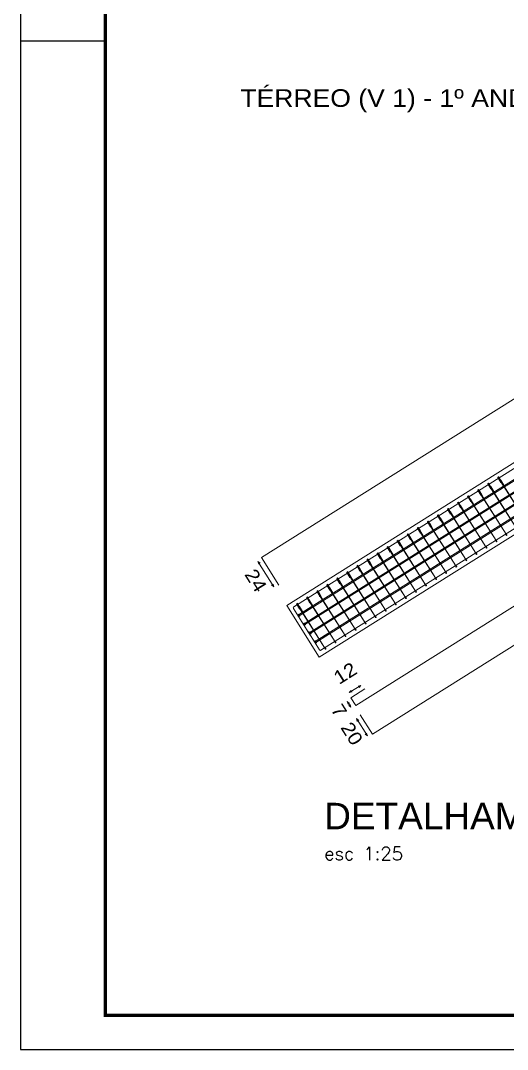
# Model space of a CAD drawing. Header units: millimetres. Extents: x 99 to 638, y -146 to 19.
# Drawn here: x 554.18 to 568.53, y -145.74 to -115.45 of the extents above; entities that cross this region are included whole.
import ezdxf
from ezdxf.enums import TextEntityAlignment as Align

# ---------------------------------------------------------------- set-up
doc = ezdxf.new("R2010")
doc.units = ezdxf.units.MM
for name, color, linetype, lineweight in [('ARM_DENTRO_VIGA', 4, 'Continuous', 15), ('ARM_LONGITUDINAL_Ø10', 33, 'Continuous', 9), ('ARM_LONGITUDINAL_Ø6_3', 31, 'Continuous', 9), ('ARM_LONGITUDINAL_Ø8', 32, 'Continuous', 9), ('COT_ARM', 3, 'Continuous', 0), ('SEC_DIM_VIGA', 3, 'Continuous', 0), ('TEXTO_REF_NOME', 3, 'Continuous', 0)]:
    doc.layers.add(name, color=color, linetype=linetype, lineweight=lineweight)
doc.layers.add('ARQ-FOLHA', color=7, linetype='Continuous')
doc.layers.add('ARQ-TEXTO4', color=1, linetype='Continuous')
doc.styles.add('CYPETXT', font='arial.ttf', dxfattribs={"height": 0.2})
doc.styles.add('ROMANS', font='romans.shx')

# ---------------------------------------------------------------- blocks, each defined once
blk = doc.blocks.new('FOLHA A1')
at = {"layer": 'ARQ-FOLHA'}
for p, q in [((0, 0), (0, -594)), ((0, -297), (25, -297)), ((0, -594), (841, -594))]:
    blk.add_line(p, q, dxfattribs=at)
at = {"layer": 'ARQ-FOLHA', "const_width": 1}
blk.add_lwpolyline([(25, -10), (25, -584), (831, -584), (831, -10), (25, -10)], dxfattribs=at)

msp = doc.modelspace()

# ---------------------------------------------------------------- hatches: boundary and pattern name
at = {"layer": 'ARM_DENTRO_VIGA'}
h = msp.add_hatch(color=256, dxfattribs=at)
edge = h.paths.add_edge_path()
edge.add_arc((568.332, -129.0508), 0.0032, 0, 360)
h = msp.add_hatch(color=256, dxfattribs=at)
edge = h.paths.add_edge_path()
edge.add_arc((568.0356, -129.2369), 0.0032, 0, 360)
h = msp.add_hatch(color=256, dxfattribs=at)
edge = h.paths.add_edge_path()
edge.add_arc((568.1212, -129.3161), 0.0032, 0, 360)
h = msp.add_hatch(color=256, dxfattribs=at)
edge = h.paths.add_edge_path()
edge.add_arc((568.4176, -129.13), 0.0032, 0, 360)
h = msp.add_hatch(color=256, dxfattribs=at)
edge = h.paths.add_edge_path()
edge.add_arc((567.4427, -129.609), 0.0032, 0, 360)
h = msp.add_hatch(color=256, dxfattribs=at)
edge = h.paths.add_edge_path()
edge.add_arc((567.7392, -129.4229), 0.0032, 0, 360)
h = msp.add_hatch(color=256, dxfattribs=at)
edge = h.paths.add_edge_path()
edge.add_arc((567.8247, -129.5022), 0.0032, 0, 360)
h = msp.add_hatch(color=256, dxfattribs=at)
edge = h.paths.add_edge_path()
edge.add_arc((567.1463, -129.795), 0.0032, 0, 360)
h = msp.add_hatch(color=256, dxfattribs=at)
edge = h.paths.add_edge_path()
edge.add_arc((567.2318, -129.8743), 0.0032, 0, 360)
h = msp.add_hatch(color=256, dxfattribs=at)
edge = h.paths.add_edge_path()
edge.add_arc((567.5283, -129.6882), 0.0032, 0, 360)
h = msp.add_hatch(color=256, dxfattribs=at)
edge = h.paths.add_edge_path()
edge.add_arc((566.5534, -130.1672), 0.0032, 0, 360)
h = msp.add_hatch(color=256, dxfattribs=at)
edge = h.paths.add_edge_path()
edge.add_arc((566.6389, -130.2464), 0.0032, 0, 360)
h = msp.add_hatch(color=256, dxfattribs=at)
edge = h.paths.add_edge_path()
edge.add_arc((566.8498, -129.9811), 0.0032, 0, 360)
h = msp.add_hatch(color=256, dxfattribs=at)
edge = h.paths.add_edge_path()
edge.add_arc((566.9354, -130.0604), 0.0032, 0, 360)
h = msp.add_hatch(color=256, dxfattribs=at)
edge = h.paths.add_edge_path()
edge.add_arc((565.9605, -130.5393), 0.0032, 0, 360)
h = msp.add_hatch(color=256, dxfattribs=at)
edge = h.paths.add_edge_path()
edge.add_arc((566.2569, -130.3532), 0.0032, 0, 360)
h = msp.add_hatch(color=256, dxfattribs=at)
edge = h.paths.add_edge_path()
edge.add_arc((566.3425, -130.4325), 0.0032, 0, 360)
h = msp.add_hatch(color=256, dxfattribs=at)
edge = h.paths.add_edge_path()
edge.add_arc((565.6641, -130.7254), 0.0032, 0, 360)
h = msp.add_hatch(color=256, dxfattribs=at)
edge = h.paths.add_edge_path()
edge.add_arc((565.7496, -130.8046), 0.0032, 0, 360)
h = msp.add_hatch(color=256, dxfattribs=at)
edge = h.paths.add_edge_path()
edge.add_arc((566.0461, -130.6185), 0.0032, 0, 360)
h = msp.add_hatch(color=256, dxfattribs=at)
edge = h.paths.add_edge_path()
edge.add_arc((565.0712, -131.0975), 0.0032, 0, 360)
h = msp.add_hatch(color=256, dxfattribs=at)
edge = h.paths.add_edge_path()
edge.add_arc((565.3676, -130.9114), 0.0032, 0, 360)
h = msp.add_hatch(color=256, dxfattribs=at)
edge = h.paths.add_edge_path()
edge.add_arc((565.4532, -130.9907), 0.0032, 0, 360)
h = msp.add_hatch(color=256, dxfattribs=at)
edge = h.paths.add_edge_path()
edge.add_arc((564.4783, -131.4696), 0.0032, 0, 360)
h = msp.add_hatch(color=256, dxfattribs=at)
edge = h.paths.add_edge_path()
edge.add_arc((564.7747, -131.2836), 0.0032, 0, 360)
h = msp.add_hatch(color=256, dxfattribs=at)
edge = h.paths.add_edge_path()
edge.add_arc((564.8603, -131.3628), 0.0032, 0, 360)
h = msp.add_hatch(color=256, dxfattribs=at)
edge = h.paths.add_edge_path()
edge.add_arc((565.1567, -131.1767), 0.0032, 0, 360)
h = msp.add_hatch(color=256, dxfattribs=at)
edge = h.paths.add_edge_path()
edge.add_arc((564.1818, -131.6557), 0.0032, 0, 360)
h = msp.add_hatch(color=256, dxfattribs=at)
edge = h.paths.add_edge_path()
edge.add_arc((564.2674, -131.7349), 0.0032, 0, 360)
h = msp.add_hatch(color=256, dxfattribs=at)
edge = h.paths.add_edge_path()
edge.add_arc((564.5638, -131.5489), 0.0032, 0, 360)
h = msp.add_hatch(color=256, dxfattribs=at)
edge = h.paths.add_edge_path()
edge.add_arc((563.589, -132.0278), 0.0032, 0, 360)
h = msp.add_hatch(color=256, dxfattribs=at)
edge = h.paths.add_edge_path()
edge.add_arc((563.8854, -131.8418), 0.0032, 0, 360)
h = msp.add_hatch(color=256, dxfattribs=at)
edge = h.paths.add_edge_path()
edge.add_arc((563.971, -131.921), 0.0032, 0, 360)
h = msp.add_hatch(color=256, dxfattribs=at)
edge = h.paths.add_edge_path()
edge.add_arc((563.2925, -132.2139), 0.0032, 0, 360)
h = msp.add_hatch(color=256, dxfattribs=at)
edge = h.paths.add_edge_path()
edge.add_arc((563.3781, -132.2931), 0.0032, 0, 360)
h = msp.add_hatch(color=256, dxfattribs=at)
edge = h.paths.add_edge_path()
edge.add_arc((563.6745, -132.1071), 0.0032, 0, 360)
h = msp.add_hatch(color=256, dxfattribs=at)
edge = h.paths.add_edge_path()
edge.add_arc((562.6996, -132.586), 0.0032, 0, 360)
h = msp.add_hatch(color=256, dxfattribs=at)
edge = h.paths.add_edge_path()
edge.add_arc((562.7852, -132.6653), 0.0032, 0, 360)
h = msp.add_hatch(color=256, dxfattribs=at)
edge = h.paths.add_edge_path()
edge.add_arc((562.7894, -132.686), 0.0032, 0, 360)
h = msp.add_hatch(color=256, dxfattribs=at)
edge = h.paths.add_edge_path()
edge.add_arc((562.9961, -132.4), 0.0032, 0, 360)
h = msp.add_hatch(color=256, dxfattribs=at)
edge = h.paths.add_edge_path()
edge.add_arc((563.0816, -132.4792), 0.0032, 0, 360)
h = msp.add_hatch(color=256, dxfattribs=at)
edge = h.paths.add_edge_path()
edge.add_arc((562.4032, -132.7721), 0.0032, 0, 360)
h = msp.add_hatch(color=256, dxfattribs=at)
edge = h.paths.add_edge_path()
edge.add_arc((562.4887, -132.8513), 0.0032, 0, 360)
h = msp.add_hatch(color=256, dxfattribs=at)
edge = h.paths.add_edge_path()
edge.add_arc((562.8064, -132.7131), 0.0032, 0, 360)
h = msp.add_hatch(color=256, dxfattribs=at)
edge = h.paths.add_edge_path()
edge.add_arc((562.9527, -132.9462), 0.0032, 0, 360)
h = msp.add_hatch(color=256, dxfattribs=at)
edge = h.paths.add_edge_path()
edge.add_arc((562.9697, -132.9733), 0.0032, 0, 360)
h = msp.add_hatch(color=256, dxfattribs=at)
edge = h.paths.add_edge_path()
edge.add_arc((563.116, -133.2064), 0.0032, 0, 360)
h = msp.add_hatch(color=256, dxfattribs=at)
edge = h.paths.add_edge_path()
edge.add_arc((563.1331, -133.2335), 0.0032, 0, 360)
h = msp.add_hatch(color=256, dxfattribs=at)
edge = h.paths.add_edge_path()
edge.add_arc((562.6436, -133.4288), 0.0032, 0, 360)
h = msp.add_hatch(color=256, dxfattribs=at)
edge = h.paths.add_edge_path()
edge.add_arc((562.7129, -133.5392), 0.0032, 0, 360)
h = msp.add_hatch(color=256, dxfattribs=at)
edge = h.paths.add_edge_path()
edge.add_arc((563.2794, -133.4665), 0.0032, 0, 360)
h = msp.add_hatch(color=256, dxfattribs=at)
edge = h.paths.add_edge_path()
edge.add_arc((563.2964, -133.4937), 0.0032, 0, 360)

# ---------------------------------------------------------------- linework, layer by layer
for centre, radius in [((568.332, -129.0508), 0.0032), ((568.0356, -129.2369), 0.0032), ((568.1212, -129.3161), 0.0032), ((568.4176, -129.13), 0.0032), ((567.4427, -129.609), 0.0032), ((567.7392, -129.4229), 0.0032), ((567.8247, -129.5022), 0.0032), ((567.1463, -129.795), 0.0032), ((567.2318, -129.8743), 0.0032), ((567.5283, -129.6882), 0.0032), ((566.5534, -130.1672), 0.0032), ((566.6389, -130.2464), 0.0032), ((566.8498, -129.9811), 0.0032), ((566.9354, -130.0604), 0.0032), ((565.9605, -130.5393), 0.0032), ((566.2569, -130.3532), 0.0032), ((566.3425, -130.4325), 0.0032), ((565.6641, -130.7254), 0.0032), ((565.7496, -130.8046), 0.0032), ((566.0461, -130.6185), 0.0032), ((568.2039, -130.7801), 0.0126), ((568.5003, -130.5941), 0.0126), ((565.0712, -131.0975), 0.0032), ((565.3676, -130.9114), 0.0032), ((565.4532, -130.9907), 0.0032), ((567.611, -131.1522), 0.0126), ((567.9075, -130.9662), 0.0126), ((564.4783, -131.4696), 0.0032), ((564.7747, -131.2836), 0.0032), ((564.8603, -131.3628), 0.0032), ((565.1567, -131.1767), 0.0032), ((567.3146, -131.3383), 0.0126), ((564.1818, -131.6557), 0.0032), ((564.2674, -131.7349), 0.0032), ((564.5638, -131.5489), 0.0032), ((566.7217, -131.7104), 0.0126), ((567.0181, -131.5244), 0.0126), ((563.589, -132.0278), 0.0032), ((563.8854, -131.8418), 0.0032), ((563.971, -131.921), 0.0032), ((566.1288, -132.0826), 0.0126), ((566.4252, -131.8965), 0.0126), ((563.2925, -132.2139), 0.0032), ((563.3781, -132.2931), 0.0032), ((563.6745, -132.1071), 0.0032), ((565.8324, -132.2686), 0.0126), ((562.6996, -132.586), 0.0032), ((562.7852, -132.6653), 0.0032), ((562.7894, -132.686), 0.0032), ((562.9961, -132.4), 0.0032), ((563.0816, -132.4792), 0.0032), ((565.2395, -132.6408), 0.0126), ((565.5359, -132.4547), 0.0126), ((562.3808, -132.9424), 0.016), ((562.3978, -132.9695), 0.016), ((562.4032, -132.7721), 0.0032), ((562.4887, -132.8513), 0.0032), ((562.8064, -132.7131), 0.0032), ((562.9527, -132.9462), 0.0032), ((562.9697, -132.9733), 0.0032), ((564.943, -132.8268), 0.0126), ((562.5441, -133.2026), 0.016), ((562.5612, -133.2297), 0.016), ((563.116, -133.2064), 0.0032), ((563.1331, -133.2335), 0.0032), ((564.3501, -133.199), 0.0126), ((564.6466, -133.0129), 0.0126), ((562.6436, -133.4288), 0.0032), ((562.7075, -133.4628), 0.016), ((562.7245, -133.4899), 0.016), ((562.7129, -133.5392), 0.0032), ((563.2794, -133.4665), 0.0032), ((563.2964, -133.4937), 0.0032), ((563.7572, -133.5711), 0.0126), ((564.0537, -133.385), 0.0126), ((562.8708, -133.723), 0.016), ((562.8878, -133.7501), 0.016), ((563.4608, -133.7572), 0.0126), ((563.1644, -133.9432), 0.0126)]:
    msp.add_circle(centre, radius, dxfattribs=at)
at = {"layer": 'ARM_LONGITUDINAL_Ø10'}
for points in [[(561.7926, -132.0729), (561.2822, -131.2598), (580.8349, -118.9874), (581.3453, -119.8005)], [(562.7129, -133.5392), (562.2199, -132.7537), (562.2149, -132.7376), (562.2187, -132.7211), (562.2302, -132.7088), (581.7277, -120.471), (581.7438, -120.466), (581.7602, -120.4698), (581.7726, -120.4813), (582.2656, -121.2668)], [(562.6436, -133.4288), (562.9877, -133.9771), (563.0001, -133.9886), (563.0166, -133.9923), (563.0327, -133.9874), (582.5302, -121.7496), (582.5417, -121.7373), (582.5454, -121.7208), (582.5405, -121.7047), (582.1963, -121.1563)], [(564.1868, -135.8874), (564.5483, -136.4633), (584.101, -124.1909), (583.7395, -123.615)]]:
    msp.add_lwpolyline(points, dxfattribs=at)
at = {"layer": 'ARM_LONGITUDINAL_Ø6_3'}
for points in [[(569.0797, -130.2007), (568.2589, -128.916), (568.252, -128.9055), (568.2468, -128.8979), (568.2446, -128.8953), (568.2421, -128.8968), (568.2428, -128.8986), (568.2455, -128.9034), (568.332, -129.0508)], [(568.4176, -129.13), (568.3311, -128.9826), (568.3268, -128.9756), (568.3217, -128.9675), (568.2803, -128.9026), (568.2734, -128.8921), (568.2681, -128.8845), (568.2659, -128.8819), (568.2568, -128.8876), (568.2582, -128.8907), (568.2628, -128.8987), (568.2694, -128.9094), (569.0798, -130.2006)], [(567.8247, -129.5022), (567.7382, -129.3548), (567.734, -129.3478), (567.7288, -129.3396), (567.6874, -129.2748), (567.6805, -129.2642), (567.6752, -129.2566), (567.673, -129.254), (567.664, -129.2597), (567.6653, -129.2628), (567.67, -129.2708), (567.6765, -129.2816), (568.4869, -130.5727), (568.4936, -130.5834), (568.4985, -130.5912), (568.5003, -130.5941), (568.4985, -130.5912), (568.4936, -130.5834), (568.4868, -130.5728), (567.666, -129.2881), (567.6592, -129.2776), (567.6539, -129.27), (567.6517, -129.2674), (567.6492, -129.269), (567.6499, -129.2708), (567.6526, -129.2755), (567.7392, -129.4229)], [(568.7832, -130.3867), (567.9625, -129.1021), (567.9556, -129.0915), (567.9503, -129.0839), (567.9481, -129.0814), (567.9457, -129.0829), (567.9464, -129.0847), (567.9491, -129.0895), (568.0356, -129.2369)], [(568.1212, -129.3161), (568.0346, -129.1687), (568.0304, -129.1617), (568.0253, -129.1535), (567.9838, -129.0887), (567.9769, -129.0781), (567.9717, -129.0706), (567.9695, -129.068), (567.9604, -129.0737), (567.9618, -129.0768), (567.9664, -129.0848), (567.973, -129.0955), (568.7834, -130.3866)], [(567.2318, -129.8743), (567.1453, -129.7269), (567.1411, -129.7199), (567.1359, -129.7117), (567.0945, -129.6469), (567.0876, -129.6363), (567.0824, -129.6287), (567.0801, -129.6262), (567.0711, -129.6318), (567.0725, -129.635), (567.0771, -129.643), (567.0837, -129.6537), (567.8941, -130.9448), (567.9008, -130.9555), (567.9057, -130.9633), (567.9075, -130.9662), (567.9056, -130.9633), (567.9007, -130.9556), (567.8939, -130.9449), (567.0732, -129.6603), (567.0663, -129.6497), (567.061, -129.6421), (567.0588, -129.6396), (567.0563, -129.6411), (567.0571, -129.6429), (567.0597, -129.6477), (567.1463, -129.795)], [(567.5283, -129.6882), (567.4417, -129.5408), (567.4375, -129.5338), (567.4324, -129.5257), (567.3909, -129.4608), (567.3841, -129.4503), (567.3788, -129.4427), (567.3766, -129.4401), (567.3675, -129.4458), (567.3689, -129.4489), (567.3735, -129.4569), (567.3801, -129.4676), (568.1905, -130.7588), (568.1972, -130.7694), (568.2021, -130.7773), (568.2039, -130.7801), (568.2021, -130.7773), (568.1971, -130.7695), (568.1903, -130.7589), (567.3696, -129.4742), (567.3627, -129.4637), (567.3575, -129.4561), (567.3552, -129.4535), (567.3528, -129.455), (567.3535, -129.4568), (567.3562, -129.4616), (567.4427, -129.609)], [(566.9354, -130.0604), (566.8489, -129.913), (566.8446, -129.906), (566.8395, -129.8978), (566.7981, -129.8329), (566.7912, -129.8224), (566.7859, -129.8148), (566.7837, -129.8122), (566.7746, -129.8179), (566.776, -129.821), (566.7806, -129.829), (566.7872, -129.8398), (567.5976, -131.1309), (567.6043, -131.1416), (567.6092, -131.1494), (567.611, -131.1522), (567.6092, -131.1494), (567.6042, -131.1416), (567.5974, -131.131), (566.7767, -129.8463), (566.7698, -129.8358), (566.7646, -129.8282), (566.7623, -129.8256), (566.7599, -129.8272), (566.7606, -129.829), (566.7633, -129.8337), (566.8498, -129.9811)], [(566.3425, -130.4325), (566.256, -130.2851), (566.2517, -130.2781), (566.2466, -130.2699), (566.2052, -130.2051), (566.1983, -130.1945), (566.193, -130.1869), (566.1908, -130.1843), (566.1817, -130.19), (566.1831, -130.1932), (566.1877, -130.2011), (566.1943, -130.2119), (567.0047, -131.503), (567.0114, -131.5137), (567.0163, -131.5215), (567.0181, -131.5244), (567.0163, -131.5215), (567.0113, -131.5138), (567.0046, -131.5031), (566.1838, -130.2185), (566.1769, -130.2079), (566.1717, -130.2003), (566.1695, -130.1977), (566.167, -130.1993), (566.1677, -130.2011), (566.1704, -130.2059), (566.2569, -130.3532)], [(566.6389, -130.2464), (566.5524, -130.099), (566.5482, -130.092), (566.543, -130.0839), (566.5016, -130.019), (566.4947, -130.0085), (566.4895, -130.0009), (566.4872, -129.9983), (566.4782, -130.004), (566.4796, -130.0071), (566.4842, -130.0151), (566.4908, -130.0258), (567.3012, -131.317), (567.3079, -131.3276), (567.3128, -131.3355), (567.3146, -131.3383), (567.3127, -131.3355), (567.3078, -131.3277), (567.301, -131.3171), (566.4803, -130.0324), (566.4734, -130.0219), (566.4681, -130.0143), (566.4659, -130.0117), (566.4635, -130.0132), (566.4642, -130.015), (566.4669, -130.0198), (566.5534, -130.1672)], [(565.7496, -130.8046), (565.6631, -130.6572), (565.6589, -130.6502), (565.6537, -130.6421), (565.6123, -130.5772), (565.6054, -130.5667), (565.6001, -130.5591), (565.5979, -130.5565), (565.5888, -130.5622), (565.5902, -130.5653), (565.5949, -130.5733), (565.6014, -130.584), (566.4118, -131.8752), (566.4185, -131.8858), (566.4234, -131.8936), (566.4252, -131.8965), (566.4234, -131.8937), (566.4185, -131.8859), (566.4117, -131.8753), (565.5909, -130.5906), (565.584, -130.5801), (565.5788, -130.5725), (565.5766, -130.5699), (565.5741, -130.5714), (565.5748, -130.5732), (565.5775, -130.578), (565.6641, -130.7254)], [(566.0461, -130.6185), (565.9595, -130.4712), (565.9553, -130.4642), (565.9502, -130.456), (565.9087, -130.3911), (565.9018, -130.3806), (565.8966, -130.373), (565.8944, -130.3704), (565.8853, -130.3761), (565.8867, -130.3792), (565.8913, -130.3872), (565.8979, -130.398), (566.7083, -131.6891), (566.715, -131.6998), (566.7199, -131.7076), (566.7217, -131.7104), (566.7199, -131.7076), (566.7149, -131.6998), (566.7081, -131.6892), (565.8874, -130.4045), (565.8805, -130.394), (565.8752, -130.3864), (565.873, -130.3838), (565.8706, -130.3853), (565.8713, -130.3872), (565.874, -130.3919), (565.9605, -130.5393)], [(565.4532, -130.9907), (565.3666, -130.8433), (565.3624, -130.8363), (565.3573, -130.8281), (565.3158, -130.7633), (565.3089, -130.7527), (565.3037, -130.7451), (565.3015, -130.7425), (565.2924, -130.7482), (565.2938, -130.7513), (565.2984, -130.7593), (565.305, -130.7701), (566.1154, -132.0612), (566.1221, -132.0719), (566.127, -132.0797), (566.1288, -132.0826), (566.127, -132.0797), (566.122, -132.072), (566.1152, -132.0613), (565.2945, -130.7767), (565.2876, -130.7661), (565.2823, -130.7585), (565.2801, -130.7559), (565.2777, -130.7575), (565.2784, -130.7593), (565.2811, -130.7641), (565.3676, -130.9114)], [(564.8603, -131.3628), (564.7738, -131.2154), (564.7695, -131.2084), (564.7644, -131.2003), (564.723, -131.1354), (564.7161, -131.1249), (564.7108, -131.1173), (564.7086, -131.1147), (564.6995, -131.1204), (564.7009, -131.1235), (564.7055, -131.1315), (564.7121, -131.1422), (565.5225, -132.4334), (565.5292, -132.444), (565.5341, -132.4518), (565.5359, -132.4547), (565.5341, -132.4519), (565.5291, -132.4441), (565.5223, -132.4335), (564.7016, -131.1488), (564.6947, -131.1382), (564.6895, -131.1307), (564.6872, -131.1281), (564.6848, -131.1296), (564.6855, -131.1314), (564.6882, -131.1362), (564.7747, -131.2836)], [(565.1567, -131.1767), (565.0702, -131.0294), (565.066, -131.0224), (565.0608, -131.0142), (565.0194, -130.9493), (565.0125, -130.9388), (565.0072, -130.9312), (565.005, -130.9286), (564.996, -130.9343), (564.9974, -130.9374), (565.002, -130.9454), (565.0086, -130.9561), (565.819, -132.2473), (565.8257, -132.258), (565.8306, -132.2658), (565.8324, -132.2686), (565.8305, -132.2658), (565.8256, -132.258), (565.8188, -132.2474), (564.9981, -130.9627), (564.9912, -130.9522), (564.9859, -130.9446), (564.9837, -130.942), (564.9812, -130.9435), (564.982, -130.9454), (564.9846, -130.9501), (565.0712, -131.0975)], [(564.5638, -131.5489), (564.4773, -131.4015), (564.4731, -131.3945), (564.4679, -131.3863), (564.4265, -131.3215), (564.4196, -131.3109), (564.4144, -131.3033), (564.4121, -131.3007), (564.4031, -131.3064), (564.4045, -131.3095), (564.4091, -131.3175), (564.4157, -131.3283), (565.2261, -132.6194), (565.2328, -132.6301), (565.2377, -132.6379), (565.2395, -132.6408), (565.2376, -132.6379), (565.2327, -132.6301), (565.2259, -132.6195), (564.4052, -131.3349), (564.3983, -131.3243), (564.393, -131.3167), (564.3908, -131.3141), (564.3883, -131.3157), (564.3891, -131.3175), (564.3918, -131.3223), (564.4783, -131.4696)], [(563.971, -131.921), (563.8844, -131.7736), (563.8802, -131.7666), (563.8751, -131.7585), (563.8336, -131.6936), (563.8267, -131.683), (563.8215, -131.6755), (563.8193, -131.6729), (563.8102, -131.6786), (563.8116, -131.6817), (563.8162, -131.6897), (563.8228, -131.7004), (564.6332, -132.9915), (564.6399, -133.0022), (564.6448, -133.01), (564.6466, -133.0129), (564.6448, -133.01), (564.6398, -133.0023), (564.633, -132.9917), (563.8123, -131.707), (563.8054, -131.6964), (563.8001, -131.6889), (563.7979, -131.6863), (563.7955, -131.6878), (563.7962, -131.6896), (563.7989, -131.6944), (563.8854, -131.8418)], [(564.2674, -131.7349), (564.1809, -131.5876), (564.1766, -131.5806), (564.1715, -131.5724), (564.1301, -131.5075), (564.1232, -131.497), (564.1179, -131.4894), (564.1157, -131.4868), (564.1066, -131.4925), (564.108, -131.4956), (564.1126, -131.5036), (564.1192, -131.5143), (564.9296, -132.8055), (564.9363, -132.8162), (564.9412, -132.824), (564.943, -132.8268), (564.9412, -132.824), (564.9362, -132.8162), (564.9295, -132.8056), (564.1087, -131.5209), (564.1018, -131.5104), (564.0966, -131.5028), (564.0944, -131.5002), (564.0919, -131.5017), (564.0926, -131.5035), (564.0953, -131.5083), (564.1818, -131.6557)], [(563.3781, -132.2931), (563.2915, -132.1458), (563.2873, -132.1388), (563.2822, -132.1306), (563.2407, -132.0657), (563.2338, -132.0552), (563.2286, -132.0476), (563.2264, -132.045), (563.2173, -132.0507), (563.2187, -132.0538), (563.2233, -132.0618), (563.2299, -132.0725), (564.0403, -133.3637), (564.047, -133.3744), (564.0519, -133.3822), (564.0537, -133.385), (564.0519, -133.3822), (564.0469, -133.3744), (564.0401, -133.3638), (563.2194, -132.0791), (563.2125, -132.0686), (563.2072, -132.061), (563.205, -132.0584), (563.2026, -132.0599), (563.2033, -132.0617), (563.206, -132.0665), (563.2925, -132.2139)], [(563.6745, -132.1071), (563.588, -131.9597), (563.5837, -131.9527), (563.5786, -131.9445), (563.5372, -131.8797), (563.5303, -131.8691), (563.525, -131.8615), (563.5228, -131.8589), (563.5137, -131.8646), (563.5151, -131.8677), (563.5197, -131.8757), (563.5263, -131.8865), (564.3367, -133.1776), (564.3434, -133.1883), (564.3483, -133.1961), (564.3501, -133.199), (564.3483, -133.1961), (564.3433, -133.1883), (564.3366, -133.1777), (563.5158, -131.8931), (563.5089, -131.8825), (563.5037, -131.8749), (563.5015, -131.8723), (563.499, -131.8739), (563.4997, -131.8757), (563.5024, -131.8804), (563.589, -132.0278)], [(563.0816, -132.4792), (562.9951, -132.3318), (562.9909, -132.3248), (562.9857, -132.3166), (562.9443, -132.2518), (562.9374, -132.2412), (562.9321, -132.2337), (562.9299, -132.2311), (562.9209, -132.2368), (562.9223, -132.2399), (562.9269, -132.2479), (562.9335, -132.2586), (563.7439, -133.5497), (563.7505, -133.5604), (563.7555, -133.5682), (563.7572, -133.5711), (563.7554, -133.5682), (563.7505, -133.5605), (563.7437, -133.5499), (562.9229, -132.2652), (562.9161, -132.2546), (562.9108, -132.2471), (562.9086, -132.2445), (562.9061, -132.246), (562.9069, -132.2478), (562.9095, -132.2526), (562.9961, -132.4)], [(562.4887, -132.8513), (562.4022, -132.7039), (562.398, -132.6969), (562.3928, -132.6888), (562.3514, -132.6239), (562.3445, -132.6134), (562.3393, -132.6058), (562.337, -132.6032), (562.328, -132.6089), (562.3294, -132.612), (562.334, -132.62), (562.3406, -132.6307), (563.151, -133.9219), (563.1577, -133.9325), (563.1626, -133.9404), (563.1644, -133.9432), (563.1625, -133.9404), (563.1576, -133.9326), (563.1508, -133.922), (562.3301, -132.6373), (562.3232, -132.6268), (562.3179, -132.6192), (562.3157, -132.6166), (562.3132, -132.6181), (562.314, -132.6199), (562.3167, -132.6247), (562.4032, -132.7721)], [(562.7852, -132.6653), (562.6986, -132.5179), (562.6944, -132.5109), (562.6893, -132.5027), (562.6478, -132.4379), (562.641, -132.4273), (562.6357, -132.4197), (562.6335, -132.4171), (562.6244, -132.4228), (562.6258, -132.4259), (562.6304, -132.4339), (562.637, -132.4447), (563.4474, -133.7358), (563.4541, -133.7465), (563.459, -133.7543), (563.4608, -133.7572), (563.459, -133.7543), (563.454, -133.7465), (563.4472, -133.7359), (562.6265, -132.4512), (562.6196, -132.4407), (562.6144, -132.4331), (562.6121, -132.4305), (562.6097, -132.4321), (562.6104, -132.4339), (562.6131, -132.4386), (562.6996, -132.586)]]:
    msp.add_lwpolyline(points, dxfattribs=at)
at = {"layer": 'ARM_LONGITUDINAL_Ø8'}
for points in [[(562.7894, -132.686), (562.4051, -132.9272), (562.3929, -132.9348), (562.3841, -132.9404), (562.3808, -132.9424), (562.3841, -132.9404), (562.3929, -132.9348), (562.4051, -132.9272), (581.8483, -120.7235), (581.8605, -120.7159), (581.8693, -120.7103), (581.8726, -120.7083), (581.8693, -120.7103), (581.8605, -120.7159), (581.8483, -120.7235), (581.464, -120.9647)], [(562.8064, -132.7131), (562.4221, -132.9543), (562.41, -132.9619), (562.4011, -132.9675), (562.3978, -132.9695), (562.4011, -132.9675), (562.41, -132.9619), (562.4221, -132.9543), (581.8654, -120.7506), (581.8775, -120.743), (581.8863, -120.7374), (581.8896, -120.7354), (581.8863, -120.7374), (581.8775, -120.743), (581.8654, -120.7506), (581.481, -120.9918)], [(562.9527, -132.9462), (562.5684, -133.1874), (562.5563, -133.195), (562.5474, -133.2006), (562.5441, -133.2026), (562.5474, -133.2006), (562.5563, -133.195), (562.5684, -133.1874), (582.0117, -120.9837), (582.0238, -120.9761), (582.0326, -120.9705), (582.0359, -120.9685), (582.0326, -120.9705), (582.0238, -120.9761), (582.0117, -120.9837), (581.6273, -121.2249)], [(562.9697, -132.9733), (562.5854, -133.2145), (562.5733, -133.2221), (562.5644, -133.2277), (562.5612, -133.2297), (562.5644, -133.2277), (562.5733, -133.2221), (562.5854, -133.2145), (582.0287, -121.0108), (582.0408, -121.0032), (582.0496, -120.9976), (582.0529, -120.9956), (582.0496, -120.9976), (582.0408, -121.0032), (582.0287, -121.0108), (581.6443, -121.252)], [(563.116, -133.2064), (562.7317, -133.4476), (562.7196, -133.4552), (562.7107, -133.4608), (562.7075, -133.4628), (562.7107, -133.4608), (562.7196, -133.4552), (562.7317, -133.4476), (582.175, -121.2439), (582.1871, -121.2363), (582.1959, -121.2307), (582.1992, -121.2287), (582.1959, -121.2307), (582.1871, -121.2363), (582.175, -121.2439), (581.7906, -121.4851)], [(563.1331, -133.2335), (562.7487, -133.4747), (562.7366, -133.4823), (562.7277, -133.4879), (562.7245, -133.4899), (562.7277, -133.4879), (562.7366, -133.4823), (562.7487, -133.4747), (582.192, -121.271), (582.2041, -121.2634), (582.213, -121.2578), (582.2162, -121.2558), (582.213, -121.2578), (582.2041, -121.2634), (582.192, -121.271), (581.8076, -121.5122)], [(563.2794, -133.4665), (562.895, -133.7078), (562.8829, -133.7154), (562.874, -133.721), (562.8708, -133.723), (562.874, -133.721), (562.8829, -133.7154), (562.895, -133.7078), (582.3383, -121.5041), (582.3504, -121.4965), (582.3593, -121.4909), (582.3625, -121.4889), (582.3593, -121.4909), (582.3504, -121.4965), (582.3383, -121.5041), (581.9539, -121.7453)], [(563.2964, -133.4937), (562.912, -133.7349), (562.8999, -133.7425), (562.891, -133.7481), (562.8878, -133.7501), (562.891, -133.7481), (562.8999, -133.7425), (562.912, -133.7349), (582.3553, -121.5312), (582.3674, -121.5236), (582.3763, -121.518), (582.3795, -121.516), (582.3763, -121.518), (582.3674, -121.5236), (582.3553, -121.5312), (581.9709, -121.7724)], [(564.322, -135.1277), (563.9134, -135.3841), (564.0609, -135.6192), (583.5527, -123.3851), (583.4051, -123.15), (582.9965, -123.4064)]]:
    msp.add_lwpolyline(points, dxfattribs=at)
at = {"layer": 'COT_ARM'}
for p, q in [((561.198, -131.4548), (561.1766, -131.3738)), ((561.2403, -131.4282), (561.1766, -131.3738)), ((561.644, -132.1184), (561.1766, -131.3738)), ((561.5803, -132.064), (561.644, -132.1184)), ((561.6227, -132.0374), (561.644, -132.1184)), ((564.208, -135.0221), (563.8678, -135.2356)), ((564.1269, -135.0434), (564.208, -135.0221)), ((564.1535, -135.0858), (564.208, -135.0221)), ((563.9223, -135.1719), (563.8678, -135.2356)), ((563.9489, -135.2142), (563.8678, -135.2356)), ((563.8292, -135.5791), (563.8078, -135.4981)), ((563.8715, -135.5525), (563.8078, -135.4981)), ((563.8078, -135.4981), (563.9124, -135.6648)), ((563.8487, -135.6103), (563.9124, -135.6648)), ((563.8911, -135.5837), (563.9124, -135.6648)), ((564.1025, -136.0824), (564.0812, -136.0013)), ((564.1449, -136.0558), (564.0812, -136.0013)), ((564.0812, -136.0013), (564.3997, -136.5089)), ((564.336, -136.4544), (564.3997, -136.5089)), ((564.3784, -136.4278), (564.3997, -136.5089))]:
    msp.add_line(p, q, dxfattribs=at)
at = {"layer": 'SEC_DIM_VIGA'}
for p, q in [((581.7797, -120.2669), (562.0237, -132.6669)), ((562.9806, -134.1915), (582.7366, -121.7915)), ((562.9806, -134.1915), (562.0237, -132.6669))]:
    msp.add_line(p, q, dxfattribs=at)

# ---------------------------------------------------------------- block references
at = {"layer": 'ARQ-FOLHA', "xscale": 0.1, "yscale": 0.1, "zscale": 0.1}
msp.add_blockref('FOLHA A1', (554.1833, -86.3411), dxfattribs=at)

# ---------------------------------------------------------------- texts
at = {"layer": 'ARQ-TEXTO4', "color": 31, "insert": (563.128, -138.4793), "char_height": 0.39, "width": 29.650864, "attachment_point": 1, "style": 'ROMANS'}
msp.add_mtext('{\\fArial|b0|i0|c0|p34;\\H2x;\\C4;DETALHAMENTO VIGA ESCADA \\P\\Fromans|c0;\\H0.50002x;\\C2;esc 1:25}', dxfattribs=at)
at = {"layer": 'COT_ARM', "style": 'CYPETXT', "width": 1.081159}
for s, rotation, p, p2 in [('24', 302.11418, (560.7659, -131.7539), (561.1231, -132.3231)), ('12', 32.11418, (563.5673, -135.011), (564.1364, -134.6538)), ('7', 302.11418, (563.305, -135.7315), (563.4836, -136.0161)), ('20', 302.11418, (563.596, -136.2629), (563.9532, -136.8321))]:
    msp.add_text(s, height=0.4, rotation=rotation, dxfattribs=at).set_placement(p, p2, align=Align.FIT)
at = {"layer": 'TEXTO_REF_NOME', "style": 'CYPETXT', "width": 1.076295}
msp.add_text('TÉRREO (V 1) - 1º ANDAR (V 1)', height=0.52, dxfattribs=at).set_placement((560.6571, -117.9885), (572.1075, -117.9885), align=Align.FIT)

doc.saveas('drawing.dxf')
